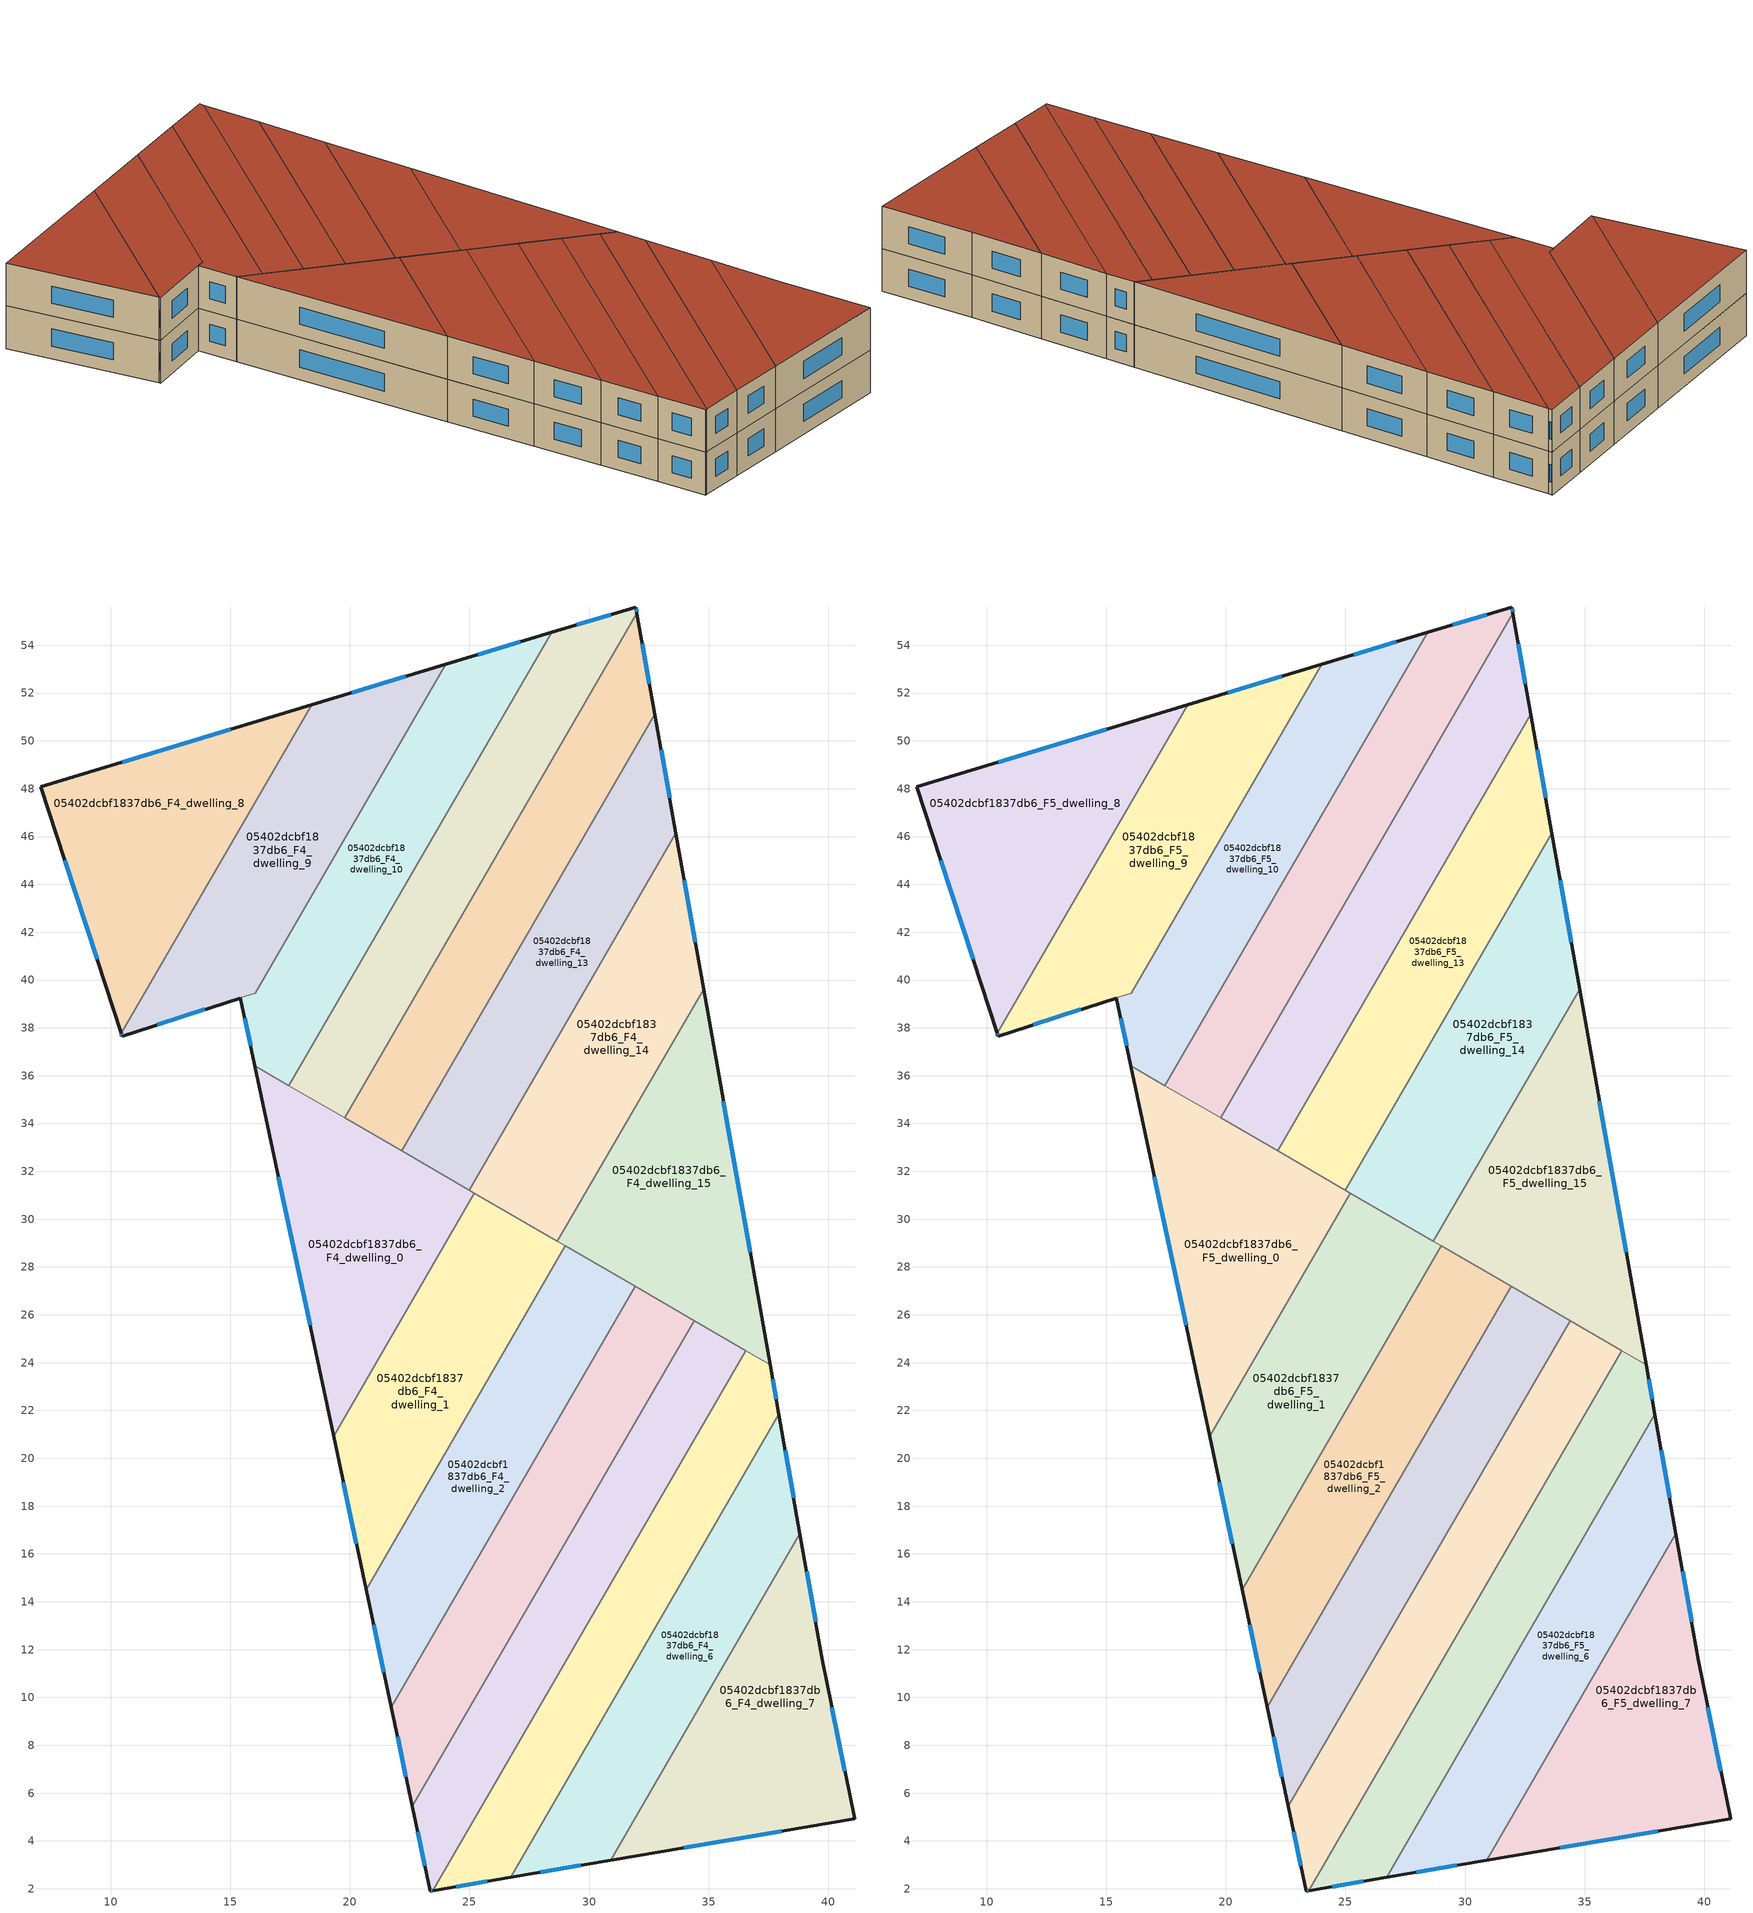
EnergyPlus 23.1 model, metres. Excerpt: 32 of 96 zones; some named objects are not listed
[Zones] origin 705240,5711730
05402dcbf1837db6_F4_dwelling_0
 floor to 05402dcbf1837db6_F3_dwelling_0 (EU_floor_Construction): 25.21,31.08 19.32,20.92 16.03,36.41 z12
 wall outside (EU_wall_Construction): 16.03,36.41 19.32,20.92 z12:15
 wall to 05402dcbf1837db6_F4_dwelling_1 (EU_wall_Construction): 19.32,20.92 25.21,31.08 z12:15
 wall to 05402dcbf1837db6_F4_dwelling_13 (EU_wall_Construction): 24.99,31.21 22.16,32.85 z12:15
 wall to 05402dcbf1837db6_F4_dwelling_10 (EU_wall_Construction): 17.45,35.58 16.03,36.41 z12:15
 wall to 05402dcbf1837db6_F4_dwelling_14 (EU_wall_Construction): 25.21,31.08 24.99,31.21 z12:15
 wall to 05402dcbf1837db6_F4_dwelling_11 (EU_wall_Construction): 19.78,34.23 17.45,35.58 z12:15
 wall to 05402dcbf1837db6_F4_dwelling_12 (EU_wall_Construction): 22.16,32.85 19.78,34.23 z12:15
 window (EU_Window_Construction): 17.01,31.77 18.33,25.56 z12.9:14.1
05402dcbf1837db6_F4_dwelling_1
 floor to 05402dcbf1837db6_F3_dwelling_1 (EU_floor_Construction): 29.01,28.88 20.68,14.51 19.32,20.92 25.21,31.08 z12
 wall outside (EU_wall_Construction): 19.32,20.92 20.68,14.51 z12:15
 wall to 05402dcbf1837db6_F4_dwelling_2 (EU_wall_Construction): 20.68,14.51 29.01,28.88 z12:15
 wall to 05402dcbf1837db6_F4_dwelling_14 (EU_wall_Construction): 28.67,29.07 25.21,31.08 z12:15
 wall to 05402dcbf1837db6_F4_dwelling_15 (EU_wall_Construction): 29.01,28.88 28.67,29.07 z12:15
 window (EU_Window_Construction): 19.73,19 20.27,16.43 z12.9:14.1
05402dcbf1837db6_F4_dwelling_10
 floor to 05402dcbf1837db6_F3_dwelling_10 (EU_floor_Construction): 28.44,54.54 17.45,35.58 16.03,36.41 15.42,39.25 16.04,39.45 24.01,53.2 z12
 wall outside (EU_wall_Construction): 28.44,54.54 24.01,53.2 / 15.42,39.25 16.03,36.41 z12:15
 wall to 05402dcbf1837db6_F4_dwelling_11 (EU_wall_Construction): 17.45,35.58 28.44,54.54 z12:15
 wall to 05402dcbf1837db6_F4_dwelling_9 (EU_wall_Construction): 24.01,53.2 16.04,39.45 15.42,39.25 z12:15
 window (EU_Window_Construction): 27.12,54.13 25.34,53.6 / 15.6,38.4 15.85,37.26 z12.9:14.1
05402dcbf1837db6_F4_dwelling_11
 floor to 05402dcbf1837db6_F3_dwelling_11 (EU_floor_Construction): 31.96,55.6 32.01,55.33 19.78,34.23 17.45,35.58 28.44,54.54 z12
 wall outside (EU_wall_Construction): 32.01,55.33 31.96,55.6 28.44,54.54 z12:15
 wall to 05402dcbf1837db6_F4_dwelling_12 (EU_wall_Construction): 19.78,34.23 32.01,55.33 z12:15
 window (EU_Window_Construction): 31.99,55.41 31.97,55.52 / 30.91,55.28 29.49,54.85 z12.9:14.1
05402dcbf1837db6_F4_dwelling_12
 floor to 05402dcbf1837db6_F3_dwelling_12 (EU_floor_Construction): 32.01,55.33 32.75,51.12 22.16,32.85 19.78,34.23 z12
 wall outside (EU_wall_Construction): 32.75,51.12 32.01,55.33 z12:15
 wall to 05402dcbf1837db6_F4_dwelling_13 (EU_wall_Construction): 22.16,32.85 32.75,51.12 z12:15
 window (EU_Window_Construction): 32.53,52.38 32.23,54.07 z12.9:14.1
05402dcbf1837db6_F4_dwelling_13
 floor to 05402dcbf1837db6_F3_dwelling_13 (EU_floor_Construction): 32.75,51.12 33.64,46.13 24.99,31.21 22.16,32.85 z12
 wall outside (EU_wall_Construction): 33.64,46.13 32.75,51.12 z12:15
 wall to 05402dcbf1837db6_F4_dwelling_14 (EU_wall_Construction): 24.99,31.21 33.64,46.13 z12:15
 window (EU_Window_Construction): 33.37,47.62 33.02,49.62 z12.9:14.1
05402dcbf1837db6_F4_dwelling_14
 floor to 05402dcbf1837db6_F3_dwelling_14 (EU_floor_Construction): 33.64,46.13 34.79,39.62 28.67,29.08 24.99,31.21 z12
 wall outside (EU_wall_Construction): 34.79,39.62 33.64,46.13 z12:15
 wall to 05402dcbf1837db6_F4_dwelling_15 (EU_wall_Construction): 28.67,29.08 34.79,39.62 z12:15
 window (EU_Window_Construction): 34.44,41.57 33.98,44.18 z12.9:14.1
05402dcbf1837db6_F4_dwelling_15
 floor to 05402dcbf1837db6_F3_dwelling_15 (EU_floor_Construction): 34.79,39.62 37.57,23.92 28.67,29.08 z12
 wall outside (EU_wall_Construction): 37.57,23.92 34.79,39.62 z12:15
 wall to 05402dcbf1837db6_F4_dwelling_2 (EU_wall_Construction): 29.01,28.88 31.93,27.19 z12:15
 wall to 05402dcbf1837db6_F4_dwelling_3 (EU_wall_Construction): 31.93,27.19 34.39,25.76 z12:15
 wall to 05402dcbf1837db6_F4_dwelling_4 (EU_wall_Construction): 34.39,25.76 36.56,24.5 z12:15
 wall to 05402dcbf1837db6_F4_dwelling_5 (EU_wall_Construction): 36.56,24.5 37.57,23.92 z12:15
 window (EU_Window_Construction): 36.74,28.62 35.62,34.92 z12.9:14.1
05402dcbf1837db6_F4_dwelling_2
 floor to 05402dcbf1837db6_F3_dwelling_2 (EU_floor_Construction): 31.93,27.19 21.73,9.59 20.68,14.51 29.01,28.88 z12
 wall outside (EU_wall_Construction): 20.68,14.51 21.73,9.59 z12:15
 wall to 05402dcbf1837db6_F4_dwelling_3 (EU_wall_Construction): 21.73,9.59 31.93,27.19 z12:15
 window (EU_Window_Construction): 21,13.04 21.42,11.06 z12.9:14.1
05402dcbf1837db6_F4_dwelling_3
 floor to 05402dcbf1837db6_F3_dwelling_3 (EU_floor_Construction): 34.39,25.76 22.61,5.44 21.73,9.59 31.93,27.19 z12
 wall outside (EU_wall_Construction): 21.73,9.59 22.61,5.44 z12:15
 wall to 05402dcbf1837db6_F4_dwelling_4 (EU_wall_Construction): 22.61,5.44 34.39,25.76 z12:15
 window (EU_Window_Construction): 21.99,8.35 22.35,6.68 z12.9:14.1
05402dcbf1837db6_F4_dwelling_4
 floor to 05402dcbf1837db6_F3_dwelling_4 (EU_floor_Construction): 36.56,24.5 23.47,1.92 23.36,1.91 22.61,5.44 34.39,25.76 z12
 wall outside (EU_wall_Construction): 22.61,5.44 23.36,1.91 23.47,1.92 z12:15
 wall to 05402dcbf1837db6_F4_dwelling_5 (EU_wall_Construction): 23.47,1.92 36.56,24.5 z12:15
 window (EU_Window_Construction): 23.39,1.91 23.44,1.92 / 22.84,4.38 23.14,2.96 z12.9:14.1
05402dcbf1837db6_F4_dwelling_5
 floor to 05402dcbf1837db6_F3_dwelling_5 (EU_floor_Construction): 37.57,23.92 37.94,21.84 26.72,2.48 23.47,1.92 36.56,24.5 z12
 wall outside (EU_wall_Construction): 37.94,21.84 37.57,23.92 / 23.47,1.92 26.72,2.48 z12:15
 wall to 05402dcbf1837db6_F4_dwelling_6 (EU_wall_Construction): 26.72,2.48 37.94,21.84 z12:15
 window (EU_Window_Construction): 37.83,22.46 37.68,23.3 / 24.44,2.09 25.74,2.31 z12.9:14.1
05402dcbf1837db6_F4_dwelling_6
 floor to 05402dcbf1837db6_F3_dwelling_6 (EU_floor_Construction): 37.94,21.84 38.82,16.85 30.91,3.19 26.72,2.48 z12
 wall outside (EU_wall_Construction): 26.72,2.48 30.91,3.19 / 38.82,16.85 37.94,21.84 z12:15
 wall to 05402dcbf1837db6_F4_dwelling_7 (EU_wall_Construction): 30.91,3.19 38.82,16.85 z12:15
 window (EU_Window_Construction): 27.97,2.69 29.65,2.98 / 38.56,18.34 38.2,20.34 z12.9:14.1
05402dcbf1837db6_F4_dwelling_7
 floor to 05402dcbf1837db6_F3_dwelling_7 (EU_floor_Construction): 38.82,16.85 39.76,11.58 41.1,4.93 30.91,3.19 z12
 wall outside (EU_wall_Construction): 30.91,3.19 41.1,4.93 39.76,11.58 38.82,16.85 z12:15
 window (EU_Window_Construction): 39.48,13.16 39.1,15.27 / 40.7,6.92 40.16,9.59 / 33.96,3.71 38.05,4.41 z12.9:14.1
05402dcbf1837db6_F4_dwelling_8
 floor to 05402dcbf1837db6_F3_dwelling_8 (EU_floor_Construction): 18.4,51.5 10.44,37.77 7.08,48.09 z12
 wall outside (EU_wall_Construction): 18.4,51.5 7.08,48.09 10.44,37.77 z12:15
 wall to 05402dcbf1837db6_F4_dwelling_9 (EU_wall_Construction): 10.44,37.77 18.4,51.5 z12:15
 window (EU_Window_Construction): 15.01,50.48 10.47,49.11 / 8.09,45 9.43,40.86 z12.9:14.1
05402dcbf1837db6_F4_dwelling_9
 floor to 05402dcbf1837db6_F3_dwelling_9 (EU_floor_Construction): 24.01,53.2 16.04,39.45 10.47,37.66 10.44,37.76 18.4,51.5 z12
 wall outside (EU_wall_Construction): 10.44,37.76 10.47,37.66 15.42,39.25 / 24.01,53.2 18.4,51.5 z12:15
 window (EU_Window_Construction): 11.95,38.13 13.94,38.77 / 10.45,37.73 10.46,37.69 / 22.33,52.69 20.08,52.01 z12.9:14.1
05402dcbf1837db6_F5_dwelling_0
 floor to 05402dcbf1837db6_F4_dwelling_0 (EU_floor_Construction): 25.21,31.08 19.32,20.92 16.03,36.41 z15
 wall outside (EU_wall_Construction): 16.03,36.41 19.32,20.92 z15:18
 wall to 05402dcbf1837db6_F5_dwelling_1 (EU_wall_Construction): 19.32,20.92 25.21,31.08 z15:18
 wall to 05402dcbf1837db6_F5_dwelling_13 (EU_wall_Construction): 24.99,31.21 22.16,32.85 z15:18
 wall to 05402dcbf1837db6_F5_dwelling_10 (EU_wall_Construction): 17.45,35.58 16.03,36.41 z15:18
 wall to 05402dcbf1837db6_F5_dwelling_14 (EU_wall_Construction): 25.21,31.08 24.99,31.21 z15:18
 wall to 05402dcbf1837db6_F5_dwelling_11 (EU_wall_Construction): 19.78,34.23 17.45,35.58 z15:18
 wall to 05402dcbf1837db6_F5_dwelling_12 (EU_wall_Construction): 22.16,32.85 19.78,34.23 z15:18
 window (EU_Window_Construction): 17.01,31.77 18.33,25.56 z15.9:17.1
 roof outside (EU_roof_Construction): 19.32,20.92 25.21,31.08 16.03,36.41 z18
05402dcbf1837db6_F5_dwelling_1
 floor to 05402dcbf1837db6_F4_dwelling_1 (EU_floor_Construction): 29.01,28.88 20.68,14.51 19.32,20.92 25.21,31.08 z15
 wall outside (EU_wall_Construction): 19.32,20.92 20.68,14.51 z15:18
 wall to 05402dcbf1837db6_F5_dwelling_2 (EU_wall_Construction): 20.68,14.51 29.01,28.88 z15:18
 wall to 05402dcbf1837db6_F5_dwelling_14 (EU_wall_Construction): 28.67,29.07 25.21,31.08 z15:18
 wall to 05402dcbf1837db6_F5_dwelling_15 (EU_wall_Construction): 29.01,28.88 28.67,29.07 z15:18
 window (EU_Window_Construction): 19.73,19 20.27,16.43 z15.9:17.1
 roof outside (EU_roof_Construction): 20.68,14.51 29.01,28.88 25.21,31.08 19.32,20.92 z18
05402dcbf1837db6_F5_dwelling_10
 floor to 05402dcbf1837db6_F4_dwelling_10 (EU_floor_Construction): 28.44,54.54 17.45,35.58 16.03,36.41 15.42,39.25 16.04,39.45 24.01,53.2 z15
 wall outside (EU_wall_Construction): 28.44,54.54 24.01,53.2 / 15.42,39.25 16.03,36.41 z15:18
 wall to 05402dcbf1837db6_F5_dwelling_11 (EU_wall_Construction): 17.45,35.58 28.44,54.54 z15:18
 wall to 05402dcbf1837db6_F5_dwelling_9 (EU_wall_Construction): 24.01,53.2 16.04,39.45 15.42,39.25 z15:18
 window (EU_Window_Construction): 27.12,54.13 25.34,53.6 / 15.6,38.4 15.85,37.26 z15.9:17.1
 roof outside (EU_roof_Construction): 17.45,35.58 28.44,54.54 24.01,53.2 16.04,39.45 15.42,39.25 16.03,36.41 z18
05402dcbf1837db6_F5_dwelling_11
 floor to 05402dcbf1837db6_F4_dwelling_11 (EU_floor_Construction): 31.96,55.6 32.01,55.33 19.78,34.23 17.45,35.58 28.44,54.54 z15
 wall outside (EU_wall_Construction): 32.01,55.33 31.96,55.6 28.44,54.54 z15:18
 wall to 05402dcbf1837db6_F5_dwelling_12 (EU_wall_Construction): 19.78,34.23 32.01,55.33 z15:18
 window (EU_Window_Construction): 31.99,55.41 31.97,55.52 / 30.91,55.28 29.49,54.85 z15.9:17.1
 roof outside (EU_roof_Construction): 19.78,34.23 32.01,55.33 31.96,55.6 28.44,54.54 17.45,35.58 z18
05402dcbf1837db6_F5_dwelling_12
 floor to 05402dcbf1837db6_F4_dwelling_12 (EU_floor_Construction): 32.01,55.33 32.75,51.12 22.16,32.85 19.78,34.23 z15
 wall outside (EU_wall_Construction): 32.75,51.12 32.01,55.33 z15:18
 wall to 05402dcbf1837db6_F5_dwelling_13 (EU_wall_Construction): 22.16,32.85 32.75,51.12 z15:18
 window (EU_Window_Construction): 32.53,52.38 32.23,54.07 z15.9:17.1
 roof outside (EU_roof_Construction): 22.16,32.85 32.75,51.12 32.01,55.33 19.78,34.23 z18
05402dcbf1837db6_F5_dwelling_13
 floor to 05402dcbf1837db6_F4_dwelling_13 (EU_floor_Construction): 32.75,51.12 33.64,46.13 24.99,31.21 22.16,32.85 z15
 wall outside (EU_wall_Construction): 33.64,46.13 32.75,51.12 z15:18
 wall to 05402dcbf1837db6_F5_dwelling_14 (EU_wall_Construction): 24.99,31.21 33.64,46.13 z15:18
 window (EU_Window_Construction): 33.37,47.62 33.02,49.62 z15.9:17.1
 roof outside (EU_roof_Construction): 24.99,31.21 33.64,46.13 32.75,51.12 22.16,32.85 z18
05402dcbf1837db6_F5_dwelling_14
 floor to 05402dcbf1837db6_F4_dwelling_14 (EU_floor_Construction): 33.64,46.13 34.79,39.62 28.67,29.08 24.99,31.21 z15
 wall outside (EU_wall_Construction): 34.79,39.62 33.64,46.13 z15:18
 wall to 05402dcbf1837db6_F5_dwelling_15 (EU_wall_Construction): 28.67,29.08 34.79,39.62 z15:18
 window (EU_Window_Construction): 34.44,41.57 33.98,44.18 z15.9:17.1
 roof outside (EU_roof_Construction): 28.67,29.08 34.79,39.62 33.64,46.13 24.99,31.21 z18
05402dcbf1837db6_F5_dwelling_15
 floor to 05402dcbf1837db6_F4_dwelling_15 (EU_floor_Construction): 34.79,39.62 37.57,23.92 28.67,29.08 z15
 wall outside (EU_wall_Construction): 37.57,23.92 34.79,39.62 z15:18
 wall to 05402dcbf1837db6_F5_dwelling_2 (EU_wall_Construction): 29.01,28.88 31.93,27.19 z15:18
 wall to 05402dcbf1837db6_F5_dwelling_3 (EU_wall_Construction): 31.93,27.19 34.39,25.76 z15:18
 wall to 05402dcbf1837db6_F5_dwelling_4 (EU_wall_Construction): 34.39,25.76 36.56,24.5 z15:18
 wall to 05402dcbf1837db6_F5_dwelling_5 (EU_wall_Construction): 36.56,24.5 37.57,23.92 z15:18
 window (EU_Window_Construction): 36.74,28.62 35.62,34.92 z15.9:17.1
 roof outside (EU_roof_Construction): 37.57,23.92 34.79,39.62 28.67,29.08 z18
05402dcbf1837db6_F5_dwelling_2
 floor to 05402dcbf1837db6_F4_dwelling_2 (EU_floor_Construction): 31.93,27.19 21.73,9.59 20.68,14.51 29.01,28.88 z15
 wall outside (EU_wall_Construction): 20.68,14.51 21.73,9.59 z15:18
 wall to 05402dcbf1837db6_F5_dwelling_3 (EU_wall_Construction): 21.73,9.59 31.93,27.19 z15:18
 window (EU_Window_Construction): 21,13.04 21.42,11.06 z15.9:17.1
 roof outside (EU_roof_Construction): 21.73,9.59 31.93,27.19 29.01,28.88 20.68,14.51 z18
05402dcbf1837db6_F5_dwelling_3
 floor to 05402dcbf1837db6_F4_dwelling_3 (EU_floor_Construction): 34.39,25.76 22.61,5.44 21.73,9.59 31.93,27.19 z15
 wall outside (EU_wall_Construction): 21.73,9.59 22.61,5.44 z15:18
 wall to 05402dcbf1837db6_F5_dwelling_4 (EU_wall_Construction): 22.61,5.44 34.39,25.76 z15:18
 window (EU_Window_Construction): 21.99,8.35 22.35,6.68 z15.9:17.1
 roof outside (EU_roof_Construction): 22.61,5.44 34.39,25.76 31.93,27.19 21.73,9.59 z18
05402dcbf1837db6_F5_dwelling_4
 floor to 05402dcbf1837db6_F4_dwelling_4 (EU_floor_Construction): 36.56,24.5 23.47,1.92 23.36,1.91 22.61,5.44 34.39,25.76 z15
 wall outside (EU_wall_Construction): 22.61,5.44 23.36,1.91 23.47,1.92 z15:18
 wall to 05402dcbf1837db6_F5_dwelling_5 (EU_wall_Construction): 23.47,1.92 36.56,24.5 z15:18
 window (EU_Window_Construction): 23.39,1.91 23.44,1.92 / 22.84,4.38 23.14,2.96 z15.9:17.1
 roof outside (EU_roof_Construction): 23.47,1.92 36.56,24.5 34.39,25.76 22.61,5.44 23.36,1.91 z18
05402dcbf1837db6_F5_dwelling_5
 floor to 05402dcbf1837db6_F4_dwelling_5 (EU_floor_Construction): 37.57,23.92 37.94,21.84 26.72,2.48 23.47,1.92 36.56,24.5 z15
 wall outside (EU_wall_Construction): 37.94,21.84 37.57,23.92 / 23.47,1.92 26.72,2.48 z15:18
 wall to 05402dcbf1837db6_F5_dwelling_6 (EU_wall_Construction): 26.72,2.48 37.94,21.84 z15:18
 window (EU_Window_Construction): 37.83,22.46 37.68,23.3 / 24.44,2.09 25.74,2.31 z15.9:17.1
 roof outside (EU_roof_Construction): 26.72,2.48 37.94,21.84 37.57,23.92 36.56,24.5 23.47,1.92 z18
05402dcbf1837db6_F5_dwelling_6
 floor to 05402dcbf1837db6_F4_dwelling_6 (EU_floor_Construction): 37.94,21.84 38.82,16.85 30.91,3.19 26.72,2.48 z15
 wall outside (EU_wall_Construction): 26.72,2.48 30.91,3.19 / 38.82,16.85 37.94,21.84 z15:18
 wall to 05402dcbf1837db6_F5_dwelling_7 (EU_wall_Construction): 30.91,3.19 38.82,16.85 z15:18
 window (EU_Window_Construction): 27.97,2.69 29.65,2.98 / 38.56,18.34 38.2,20.34 z15.9:17.1
 roof outside (EU_roof_Construction): 30.91,3.19 38.82,16.85 37.94,21.84 26.72,2.48 z18
05402dcbf1837db6_F5_dwelling_7
 floor to 05402dcbf1837db6_F4_dwelling_7 (EU_floor_Construction): 38.82,16.85 39.76,11.58 41.1,4.93 30.91,3.19 z15
 wall outside (EU_wall_Construction): 30.91,3.19 41.1,4.93 39.76,11.58 38.82,16.85 z15:18
 window (EU_Window_Construction): 39.48,13.16 39.1,15.27 / 40.7,6.92 40.16,9.59 / 33.96,3.71 38.05,4.41 z15.9:17.1
 roof outside (EU_roof_Construction): 41.1,4.93 39.76,11.58 38.82,16.85 30.91,3.19 z18
05402dcbf1837db6_F5_dwelling_8
 floor to 05402dcbf1837db6_F4_dwelling_8 (EU_floor_Construction): 18.4,51.5 10.44,37.77 7.08,48.09 z15
 wall outside (EU_wall_Construction): 18.4,51.5 7.08,48.09 10.44,37.77 z15:18
 wall to 05402dcbf1837db6_F5_dwelling_9 (EU_wall_Construction): 10.44,37.77 18.4,51.5 z15:18
 window (EU_Window_Construction): 15.01,50.48 10.47,49.11 / 8.09,45 9.43,40.86 z15.9:17.1
 roof outside (EU_roof_Construction): 10.44,37.77 18.4,51.5 7.08,48.09 z18
05402dcbf1837db6_F5_dwelling_9
 floor to 05402dcbf1837db6_F4_dwelling_9 (EU_floor_Construction): 24.01,53.2 16.04,39.45 10.47,37.66 10.44,37.76 18.4,51.5 z15
 wall outside (EU_wall_Construction): 10.44,37.76 10.47,37.66 15.42,39.25 / 24.01,53.2 18.4,51.5 z15:18
 window (EU_Window_Construction): 11.95,38.13 13.94,38.77 / 10.45,37.73 10.46,37.69 / 22.33,52.69 20.08,52.01 z15.9:17.1
 roof outside (EU_roof_Construction): 16.04,39.45 24.01,53.2 18.4,51.5 10.44,37.77 10.47,37.66 z18
[Building]
EU S2 Campaign: North Axis=0; Terrain=City; Solar Distribution=FullExterior
[Site:Location]
London: Latitude=51.5; Longitude=-0.5; Time Zone=0; Elevation=25
[SizingPeriod:WeatherFileDays]
AnnualSizingPeriod: Begin Month=1; Begin Day of Month=1; End Month=12; End Day of Month=31; Day of Week for Start Day=Monday; Use Weather File Daylight Saving Period=No; Use Weather File Rain and Snow Indicators=No
[MATERIAL]
EU_InternalMass_Material: Roughness=MediumRough; Thickness=0.1; Conductivity=1; Density=1800; Specific Heat=900; Thermal Absorptance=0.9; Solar Absorptance=0.7; Visible Absorptance=0.7
[MATERIAL:NOMASS] Roughness=MediumRough; Thermal Absorptance=0.9; Solar Absorptance=0.7; Visible Absorptance=0.7
Name | Thermal Resistance
EU_wall_NoMass | 1.04674
EU_roof_NoMass | 4.32442
EU_floor_NoMass | 2.04616
[WINDOWMATERIAL:SIMPLEGLAZINGSYSTEM]
EU_Window_SimpleGlazing: UFactor=4.25843; Solar Heat Gain Coefficient=0.85; Visible Transmittance=0.85
[CONSTRUCTION]
EU_wall_Construction: EU_wall_NoMass
EU_roof_Construction: EU_roof_NoMass
EU_floor_Construction: EU_floor_NoMass
EU_Window_Construction: EU_Window_SimpleGlazing
EU_InternalMass_Construction: EU_InternalMass_Material
[ZONE] Type=1; Multiplier=1; Ceiling Height=autocalculate; Floor Area=autocalculate; Part of Total Floor Area=Yes
Name | Volume
05402dcbf1837db6_F4_dwelling_0; 05402dcbf1837db6_F5_dwelling_0; 05402dcbf1837db6_F4_dwelling_6; 05402dcbf1837db6_F5_dwelling_6 | 186.935
05402dcbf1837db6_F4_dwelling_1; 05402dcbf1837db6_F5_dwelling_1 | 186.94
05402dcbf1837db6_F4_dwelling_10; 05402dcbf1837db6_F5_dwelling_10 | 188.69
05402dcbf1837db6_F4_dwelling_11; 05402dcbf1837db6_F5_dwelling_11 | 188.03
05402dcbf1837db6_F4_dwelling_12; 05402dcbf1837db6_F5_dwelling_12 | 188.012
05402dcbf1837db6_F4_dwelling_13; 05402dcbf1837db6_F5_dwelling_13 | 188.083
05402dcbf1837db6_F4_dwelling_14; 05402dcbf1837db6_F5_dwelling_14 | 188.027
05402dcbf1837db6_F4_dwelling_15; 05402dcbf1837db6_F5_dwelling_15 | 188.047
05402dcbf1837db6_F4_dwelling_2; 05402dcbf1837db6_F5_dwelling_2 | 186.942
05402dcbf1837db6_F4_dwelling_3; 05402dcbf1837db6_F5_dwelling_3 | 186.916
05402dcbf1837db6_F4_dwelling_4; 05402dcbf1837db6_F5_dwelling_4 | 186.972
05402dcbf1837db6_F4_dwelling_5; 05402dcbf1837db6_F5_dwelling_5 | 186.962
05402dcbf1837db6_F4_dwelling_7; 05402dcbf1837db6_F5_dwelling_7 | 186.943
05402dcbf1837db6_F4_dwelling_8; 05402dcbf1837db6_F5_dwelling_8 | 192.348
05402dcbf1837db6_F4_dwelling_9; 05402dcbf1837db6_F5_dwelling_9 | 191.756
[INTERNALMASS] Construction=EU_InternalMass_Construction
Name | Zone or ZoneList | Surface Area
05402dcbf1837db6_F4_dwelling_0_EU_InternalMass | 05402dcbf1837db6_F4_dwelling_0 | 62.3118
05402dcbf1837db6_F4_dwelling_1_EU_InternalMass | 05402dcbf1837db6_F4_dwelling_1 | 62.3132
05402dcbf1837db6_F4_dwelling_2_EU_InternalMass | 05402dcbf1837db6_F4_dwelling_2 | 62.314
05402dcbf1837db6_F4_dwelling_3_EU_InternalMass | 05402dcbf1837db6_F4_dwelling_3 | 62.305
05402dcbf1837db6_F4_dwelling_4_EU_InternalMass | 05402dcbf1837db6_F4_dwelling_4 | 62.3242
05402dcbf1837db6_F4_dwelling_5_EU_InternalMass | 05402dcbf1837db6_F4_dwelling_5 | 62.3204
05402dcbf1837db6_F4_dwelling_6_EU_InternalMass | 05402dcbf1837db6_F4_dwelling_6 | 62.3121
05402dcbf1837db6_F4_dwelling_7_EU_InternalMass | 05402dcbf1837db6_F4_dwelling_7 | 62.3143
05402dcbf1837db6_F4_dwelling_8_EU_InternalMass | 05402dcbf1837db6_F4_dwelling_8 | 64.1134
05402dcbf1837db6_F4_dwelling_9_EU_InternalMass | 05402dcbf1837db6_F4_dwelling_9 | 63.9667
05402dcbf1837db6_F4_dwelling_10_EU_InternalMass | 05402dcbf1837db6_F4_dwelling_10 | 62.8956
05402dcbf1837db6_F4_dwelling_11_EU_InternalMass | 05402dcbf1837db6_F4_dwelling_11 | 62.6764
05402dcbf1837db6_F4_dwelling_12_EU_InternalMass | 05402dcbf1837db6_F4_dwelling_12 | 62.6708
05402dcbf1837db6_F4_dwelling_13_EU_InternalMass | 05402dcbf1837db6_F4_dwelling_13 | 62.6941
05402dcbf1837db6_F4_dwelling_14_EU_InternalMass | 05402dcbf1837db6_F4_dwelling_14 | 62.6761
05402dcbf1837db6_F4_dwelling_15_EU_InternalMass | 05402dcbf1837db6_F4_dwelling_15 | 62.6825
05402dcbf1837db6_F5_dwelling_0_EU_InternalMass | 05402dcbf1837db6_F5_dwelling_0 | 62.3118
05402dcbf1837db6_F5_dwelling_1_EU_InternalMass | 05402dcbf1837db6_F5_dwelling_1 | 62.3132
05402dcbf1837db6_F5_dwelling_2_EU_InternalMass | 05402dcbf1837db6_F5_dwelling_2 | 62.314
05402dcbf1837db6_F5_dwelling_3_EU_InternalMass | 05402dcbf1837db6_F5_dwelling_3 | 62.305
05402dcbf1837db6_F5_dwelling_4_EU_InternalMass | 05402dcbf1837db6_F5_dwelling_4 | 62.3242
05402dcbf1837db6_F5_dwelling_5_EU_InternalMass | 05402dcbf1837db6_F5_dwelling_5 | 62.3204
05402dcbf1837db6_F5_dwelling_6_EU_InternalMass | 05402dcbf1837db6_F5_dwelling_6 | 62.3121
05402dcbf1837db6_F5_dwelling_7_EU_InternalMass | 05402dcbf1837db6_F5_dwelling_7 | 62.3143
05402dcbf1837db6_F5_dwelling_8_EU_InternalMass | 05402dcbf1837db6_F5_dwelling_8 | 64.1134
05402dcbf1837db6_F5_dwelling_9_EU_InternalMass | 05402dcbf1837db6_F5_dwelling_9 | 63.9667
05402dcbf1837db6_F5_dwelling_10_EU_InternalMass | 05402dcbf1837db6_F5_dwelling_10 | 62.8956
05402dcbf1837db6_F5_dwelling_11_EU_InternalMass | 05402dcbf1837db6_F5_dwelling_11 | 62.6764
05402dcbf1837db6_F5_dwelling_12_EU_InternalMass | 05402dcbf1837db6_F5_dwelling_12 | 62.6708
05402dcbf1837db6_F5_dwelling_13_EU_InternalMass | 05402dcbf1837db6_F5_dwelling_13 | 62.6941
05402dcbf1837db6_F5_dwelling_14_EU_InternalMass | 05402dcbf1837db6_F5_dwelling_14 | 62.6761
05402dcbf1837db6_F5_dwelling_15_EU_InternalMass | 05402dcbf1837db6_F5_dwelling_15 | 62.6825
[OTHEREQUIPMENT] Fuel Type=Electricity; Design Level Calculation Method=Watts/Area; Power per Zone Floor Area=1; Fraction Latent=0; Fraction Radiant=0; Fraction Lost=0; Carbon Dioxide Generation Rate=0; EndUse Subcategory=EU_Step8_InternalGains
Name | Zone or ZoneList or Space or SpaceList | Schedule
EU_Step8_InternalGain_05402dcbf1837db6_F4_dwelling_0_f000 | 05402dcbf1837db6_F4_dwelling_0 | EU_Step8_GainSchedule_05402dcbf1837db6_F4_dwelling_0_f000
EU_Step8_InternalGain_05402dcbf1837db6_F4_dwelling_1_f000 | 05402dcbf1837db6_F4_dwelling_1 | EU_Step8_GainSchedule_05402dcbf1837db6_F4_dwelling_1_f000
EU_Step8_InternalGain_05402dcbf1837db6_F4_dwelling_2_f000 | 05402dcbf1837db6_F4_dwelling_2 | EU_Step8_GainSchedule_05402dcbf1837db6_F4_dwelling_2_f000
EU_Step8_InternalGain_05402dcbf1837db6_F4_dwelling_3_f000 | 05402dcbf1837db6_F4_dwelling_3 | EU_Step8_GainSchedule_05402dcbf1837db6_F4_dwelling_3_f000
EU_Step8_InternalGain_05402dcbf1837db6_F4_dwelling_4_f000 | 05402dcbf1837db6_F4_dwelling_4 | EU_Step8_GainSchedule_05402dcbf1837db6_F4_dwelling_4_f000
EU_Step8_InternalGain_05402dcbf1837db6_F4_dwelling_5_f000 | 05402dcbf1837db6_F4_dwelling_5 | EU_Step8_GainSchedule_05402dcbf1837db6_F4_dwelling_5_f000
EU_Step8_InternalGain_05402dcbf1837db6_F4_dwelling_6_f000 | 05402dcbf1837db6_F4_dwelling_6 | EU_Step8_GainSchedule_05402dcbf1837db6_F4_dwelling_6_f000
EU_Step8_InternalGain_05402dcbf1837db6_F4_dwelling_7_f000 | 05402dcbf1837db6_F4_dwelling_7 | EU_Step8_GainSchedule_05402dcbf1837db6_F4_dwelling_7_f000
EU_Step8_InternalGain_05402dcbf1837db6_F4_dwelling_8_f000 | 05402dcbf1837db6_F4_dwelling_8 | EU_Step8_GainSchedule_05402dcbf1837db6_F4_dwelling_8_f000
EU_Step8_InternalGain_05402dcbf1837db6_F4_dwelling_9_f000 | 05402dcbf1837db6_F4_dwelling_9 | EU_Step8_GainSchedule_05402dcbf1837db6_F4_dwelling_9_f000
EU_Step8_InternalGain_05402dcbf1837db6_F4_dwelling_10_f000 | 05402dcbf1837db6_F4_dwelling_10 | EU_Step8_GainSchedule_05402dcbf1837db6_F4_dwelling_10_f000
EU_Step8_InternalGain_05402dcbf1837db6_F4_dwelling_11_f000 | 05402dcbf1837db6_F4_dwelling_11 | EU_Step8_GainSchedule_05402dcbf1837db6_F4_dwelling_11_f000
EU_Step8_InternalGain_05402dcbf1837db6_F4_dwelling_12_f000 | 05402dcbf1837db6_F4_dwelling_12 | EU_Step8_GainSchedule_05402dcbf1837db6_F4_dwelling_12_f000
EU_Step8_InternalGain_05402dcbf1837db6_F4_dwelling_13_f000 | 05402dcbf1837db6_F4_dwelling_13 | EU_Step8_GainSchedule_05402dcbf1837db6_F4_dwelling_13_f000
EU_Step8_InternalGain_05402dcbf1837db6_F4_dwelling_14_f000 | 05402dcbf1837db6_F4_dwelling_14 | EU_Step8_GainSchedule_05402dcbf1837db6_F4_dwelling_14_f000
EU_Step8_InternalGain_05402dcbf1837db6_F4_dwelling_15_f000 | 05402dcbf1837db6_F4_dwelling_15 | EU_Step8_GainSchedule_05402dcbf1837db6_F4_dwelling_15_f000
EU_Step8_InternalGain_05402dcbf1837db6_F5_dwelling_0_f000 | 05402dcbf1837db6_F5_dwelling_0 | EU_Step8_GainSchedule_05402dcbf1837db6_F5_dwelling_0_f000
EU_Step8_InternalGain_05402dcbf1837db6_F5_dwelling_1_f000 | 05402dcbf1837db6_F5_dwelling_1 | EU_Step8_GainSchedule_05402dcbf1837db6_F5_dwelling_1_f000
EU_Step8_InternalGain_05402dcbf1837db6_F5_dwelling_2_f000 | 05402dcbf1837db6_F5_dwelling_2 | EU_Step8_GainSchedule_05402dcbf1837db6_F5_dwelling_2_f000
EU_Step8_InternalGain_05402dcbf1837db6_F5_dwelling_3_f000 | 05402dcbf1837db6_F5_dwelling_3 | EU_Step8_GainSchedule_05402dcbf1837db6_F5_dwelling_3_f000
EU_Step8_InternalGain_05402dcbf1837db6_F5_dwelling_4_f000 | 05402dcbf1837db6_F5_dwelling_4 | EU_Step8_GainSchedule_05402dcbf1837db6_F5_dwelling_4_f000
EU_Step8_InternalGain_05402dcbf1837db6_F5_dwelling_5_f000 | 05402dcbf1837db6_F5_dwelling_5 | EU_Step8_GainSchedule_05402dcbf1837db6_F5_dwelling_5_f000
EU_Step8_InternalGain_05402dcbf1837db6_F5_dwelling_6_f000 | 05402dcbf1837db6_F5_dwelling_6 | EU_Step8_GainSchedule_05402dcbf1837db6_F5_dwelling_6_f000
EU_Step8_InternalGain_05402dcbf1837db6_F5_dwelling_7_f000 | 05402dcbf1837db6_F5_dwelling_7 | EU_Step8_GainSchedule_05402dcbf1837db6_F5_dwelling_7_f000
EU_Step8_InternalGain_05402dcbf1837db6_F5_dwelling_8_f000 | 05402dcbf1837db6_F5_dwelling_8 | EU_Step8_GainSchedule_05402dcbf1837db6_F5_dwelling_8_f000
EU_Step8_InternalGain_05402dcbf1837db6_F5_dwelling_9_f000 | 05402dcbf1837db6_F5_dwelling_9 | EU_Step8_GainSchedule_05402dcbf1837db6_F5_dwelling_9_f000
EU_Step8_InternalGain_05402dcbf1837db6_F5_dwelling_10_f000 | 05402dcbf1837db6_F5_dwelling_10 | EU_Step8_GainSchedule_05402dcbf1837db6_F5_dwelling_10_f000
EU_Step8_InternalGain_05402dcbf1837db6_F5_dwelling_11_f000 | 05402dcbf1837db6_F5_dwelling_11 | EU_Step8_GainSchedule_05402dcbf1837db6_F5_dwelling_11_f000
EU_Step8_InternalGain_05402dcbf1837db6_F5_dwelling_12_f000 | 05402dcbf1837db6_F5_dwelling_12 | EU_Step8_GainSchedule_05402dcbf1837db6_F5_dwelling_12_f000
EU_Step8_InternalGain_05402dcbf1837db6_F5_dwelling_13_f000 | 05402dcbf1837db6_F5_dwelling_13 | EU_Step8_GainSchedule_05402dcbf1837db6_F5_dwelling_13_f000
EU_Step8_InternalGain_05402dcbf1837db6_F5_dwelling_14_f000 | 05402dcbf1837db6_F5_dwelling_14 | EU_Step8_GainSchedule_05402dcbf1837db6_F5_dwelling_14_f000
EU_Step8_InternalGain_05402dcbf1837db6_F5_dwelling_15_f000 | 05402dcbf1837db6_F5_dwelling_15 | EU_Step8_GainSchedule_05402dcbf1837db6_F5_dwelling_15_f000
[ZONEVENTILATION:DESIGNFLOWRATE] Schedule=EU_AlwaysOn; Design Flow Rate Calculation Method=AirChanges/Hour; Air Changes per Hour=0.488719; Ventilation Type=Natural; Fan Pressure Rise=0; Fan Total Efficiency=1; Constant Term Coefficient=1; Temperature Term Coefficient=0; Velocity Term Coefficient=0; Velocity Squared Term Coefficient=0; Minimum Indoor Temperature=-100; Maximum Indoor Temperature=100; Delta Temperature=-100; Minimum Outdoor Temperature=-100; Maximum Outdoor Temperature=100; Maximum Wind Speed=40
Name | Zone or ZoneList or Space or SpaceList
EU_ConstantAir_05402dcbf1837db6_F4_dwelling_0 | 05402dcbf1837db6_F4_dwelling_0
EU_ConstantAir_05402dcbf1837db6_F4_dwelling_1 | 05402dcbf1837db6_F4_dwelling_1
EU_ConstantAir_05402dcbf1837db6_F4_dwelling_2 | 05402dcbf1837db6_F4_dwelling_2
EU_ConstantAir_05402dcbf1837db6_F4_dwelling_3 | 05402dcbf1837db6_F4_dwelling_3
EU_ConstantAir_05402dcbf1837db6_F4_dwelling_4 | 05402dcbf1837db6_F4_dwelling_4
EU_ConstantAir_05402dcbf1837db6_F4_dwelling_5 | 05402dcbf1837db6_F4_dwelling_5
EU_ConstantAir_05402dcbf1837db6_F4_dwelling_6 | 05402dcbf1837db6_F4_dwelling_6
EU_ConstantAir_05402dcbf1837db6_F4_dwelling_7 | 05402dcbf1837db6_F4_dwelling_7
EU_ConstantAir_05402dcbf1837db6_F4_dwelling_8 | 05402dcbf1837db6_F4_dwelling_8
EU_ConstantAir_05402dcbf1837db6_F4_dwelling_9 | 05402dcbf1837db6_F4_dwelling_9
EU_ConstantAir_05402dcbf1837db6_F4_dwelling_10 | 05402dcbf1837db6_F4_dwelling_10
EU_ConstantAir_05402dcbf1837db6_F4_dwelling_11 | 05402dcbf1837db6_F4_dwelling_11
EU_ConstantAir_05402dcbf1837db6_F4_dwelling_12 | 05402dcbf1837db6_F4_dwelling_12
EU_ConstantAir_05402dcbf1837db6_F4_dwelling_13 | 05402dcbf1837db6_F4_dwelling_13
EU_ConstantAir_05402dcbf1837db6_F4_dwelling_14 | 05402dcbf1837db6_F4_dwelling_14
EU_ConstantAir_05402dcbf1837db6_F4_dwelling_15 | 05402dcbf1837db6_F4_dwelling_15
EU_ConstantAir_05402dcbf1837db6_F5_dwelling_0 | 05402dcbf1837db6_F5_dwelling_0
EU_ConstantAir_05402dcbf1837db6_F5_dwelling_1 | 05402dcbf1837db6_F5_dwelling_1
EU_ConstantAir_05402dcbf1837db6_F5_dwelling_2 | 05402dcbf1837db6_F5_dwelling_2
EU_ConstantAir_05402dcbf1837db6_F5_dwelling_3 | 05402dcbf1837db6_F5_dwelling_3
EU_ConstantAir_05402dcbf1837db6_F5_dwelling_4 | 05402dcbf1837db6_F5_dwelling_4
EU_ConstantAir_05402dcbf1837db6_F5_dwelling_5 | 05402dcbf1837db6_F5_dwelling_5
EU_ConstantAir_05402dcbf1837db6_F5_dwelling_6 | 05402dcbf1837db6_F5_dwelling_6
EU_ConstantAir_05402dcbf1837db6_F5_dwelling_7 | 05402dcbf1837db6_F5_dwelling_7
EU_ConstantAir_05402dcbf1837db6_F5_dwelling_8 | 05402dcbf1837db6_F5_dwelling_8
EU_ConstantAir_05402dcbf1837db6_F5_dwelling_9 | 05402dcbf1837db6_F5_dwelling_9
EU_ConstantAir_05402dcbf1837db6_F5_dwelling_10 | 05402dcbf1837db6_F5_dwelling_10
EU_ConstantAir_05402dcbf1837db6_F5_dwelling_11 | 05402dcbf1837db6_F5_dwelling_11
EU_ConstantAir_05402dcbf1837db6_F5_dwelling_12 | 05402dcbf1837db6_F5_dwelling_12
EU_ConstantAir_05402dcbf1837db6_F5_dwelling_13 | 05402dcbf1837db6_F5_dwelling_13
EU_ConstantAir_05402dcbf1837db6_F5_dwelling_14 | 05402dcbf1837db6_F5_dwelling_14
EU_ConstantAir_05402dcbf1837db6_F5_dwelling_15 | 05402dcbf1837db6_F5_dwelling_15
[HVACTEMPLATE:ZONE:IDEALLOADSAIRSYSTEM] System Availability Schedule=EU_AlwaysOn; Maximum Heating Supply Air Temperature=50; Minimum Cooling Supply Air Temperature=13; Maximum Heating Supply Air Humidity Ratio=0.0156; Minimum Cooling Supply Air Humidity Ratio=0.0077; Heating Limit=NoLimit; Cooling Limit=NoLimit; Heating Availability Schedule=EU_AlwaysOn; Cooling Availability Schedule=EU_CoolingOff; Dehumidification Control Type=ConstantSensibleHeatRatio; Cooling Sensible Heat Ratio=0.7; Dehumidification Setpoint=60; Humidification Control Type=None; Humidification Setpoint=30; Outdoor Air Method=None; Outdoor Air Flow Rate per Person=0.00944; Outdoor Air Flow Rate per Zone Floor Area=0; Outdoor Air Flow Rate per Zone=0; Demand Controlled Ventilation Type=None; Outdoor Air Economizer Type=NoEconomizer; Heat Recovery Type=None; Sensible Heat Recovery Effectiveness=0.7; Latent Heat Recovery Effectiveness=0.65
Name | Template Thermostat
05402dcbf1837db6_F4_dwelling_0 | EU_HeatOnly_05402dcbf1837db6_F4_dwelling_0
05402dcbf1837db6_F4_dwelling_1 | EU_HeatOnly_05402dcbf1837db6_F4_dwelling_1
05402dcbf1837db6_F4_dwelling_2 | EU_HeatOnly_05402dcbf1837db6_F4_dwelling_2
05402dcbf1837db6_F4_dwelling_3 | EU_HeatOnly_05402dcbf1837db6_F4_dwelling_3
05402dcbf1837db6_F4_dwelling_4 | EU_HeatOnly_05402dcbf1837db6_F4_dwelling_4
05402dcbf1837db6_F4_dwelling_5 | EU_HeatOnly_05402dcbf1837db6_F4_dwelling_5
05402dcbf1837db6_F4_dwelling_6 | EU_HeatOnly_05402dcbf1837db6_F4_dwelling_6
05402dcbf1837db6_F4_dwelling_7 | EU_HeatOnly_05402dcbf1837db6_F4_dwelling_7
05402dcbf1837db6_F4_dwelling_8 | EU_HeatOnly_05402dcbf1837db6_F4_dwelling_8
05402dcbf1837db6_F4_dwelling_9 | EU_HeatOnly_05402dcbf1837db6_F4_dwelling_9
05402dcbf1837db6_F4_dwelling_10 | EU_HeatOnly_05402dcbf1837db6_F4_dwelling_10
05402dcbf1837db6_F4_dwelling_11 | EU_HeatOnly_05402dcbf1837db6_F4_dwelling_11
05402dcbf1837db6_F4_dwelling_12 | EU_HeatOnly_05402dcbf1837db6_F4_dwelling_12
05402dcbf1837db6_F4_dwelling_13 | EU_HeatOnly_05402dcbf1837db6_F4_dwelling_13
05402dcbf1837db6_F4_dwelling_14 | EU_HeatOnly_05402dcbf1837db6_F4_dwelling_14
05402dcbf1837db6_F4_dwelling_15 | EU_HeatOnly_05402dcbf1837db6_F4_dwelling_15
05402dcbf1837db6_F5_dwelling_0 | EU_HeatOnly_05402dcbf1837db6_F5_dwelling_0
05402dcbf1837db6_F5_dwelling_1 | EU_HeatOnly_05402dcbf1837db6_F5_dwelling_1
05402dcbf1837db6_F5_dwelling_2 | EU_HeatOnly_05402dcbf1837db6_F5_dwelling_2
05402dcbf1837db6_F5_dwelling_3 | EU_HeatOnly_05402dcbf1837db6_F5_dwelling_3
05402dcbf1837db6_F5_dwelling_4 | EU_HeatOnly_05402dcbf1837db6_F5_dwelling_4
05402dcbf1837db6_F5_dwelling_5 | EU_HeatOnly_05402dcbf1837db6_F5_dwelling_5
05402dcbf1837db6_F5_dwelling_6 | EU_HeatOnly_05402dcbf1837db6_F5_dwelling_6
05402dcbf1837db6_F5_dwelling_7 | EU_HeatOnly_05402dcbf1837db6_F5_dwelling_7
05402dcbf1837db6_F5_dwelling_8 | EU_HeatOnly_05402dcbf1837db6_F5_dwelling_8
05402dcbf1837db6_F5_dwelling_9 | EU_HeatOnly_05402dcbf1837db6_F5_dwelling_9
05402dcbf1837db6_F5_dwelling_10 | EU_HeatOnly_05402dcbf1837db6_F5_dwelling_10
05402dcbf1837db6_F5_dwelling_11 | EU_HeatOnly_05402dcbf1837db6_F5_dwelling_11
05402dcbf1837db6_F5_dwelling_12 | EU_HeatOnly_05402dcbf1837db6_F5_dwelling_12
05402dcbf1837db6_F5_dwelling_13 | EU_HeatOnly_05402dcbf1837db6_F5_dwelling_13
05402dcbf1837db6_F5_dwelling_14 | EU_HeatOnly_05402dcbf1837db6_F5_dwelling_14
05402dcbf1837db6_F5_dwelling_15 | EU_HeatOnly_05402dcbf1837db6_F5_dwelling_15
[SIZING:ZONE] Zone Cooling Design Supply Air Temperature Input Method=SupplyAirTemperature; Zone Cooling Design Supply Air Temperature=13; Zone Heating Design Supply Air Temperature Input Method=SupplyAirTemperature; Zone Heating Design Supply Air Temperature=50; Zone Cooling Design Supply Air Humidity Ratio=0.008; Zone Heating Design Supply Air Humidity Ratio=0.008; Cooling Design Air Flow Method=DesignDay; Cooling Design Air Flow Rate=0; Cooling Minimum Air Flow per Zone Floor Area=0.000762; Cooling Minimum Air Flow=0; Cooling Minimum Air Flow Fraction=0.2; Heating Design Air Flow Method=DesignDay; Heating Design Air Flow Rate=0; Heating Maximum Air Flow per Zone Floor Area=0.002032; Heating Maximum Air Flow=0.141576; Heating Maximum Air Flow Fraction=0.3; Account for Dedicated Outdoor Air System=No; Dedicated Outdoor Air System Control Strategy=NeutralSupplyAir; Dedicated Outdoor Air Low Setpoint Temperature for Design=autosize; Dedicated Outdoor Air High Setpoint Temperature for Design=autosize; Zone Load Sizing Method=Sensible Load Only No Latent Load; Zone Latent Cooling Design Supply Air Humidity Ratio Input Method=HumidityRatioDifference; Zone Cooling Design Supply Air Humidity Ratio Difference=0.005; Zone Latent Heating Design Supply Air Humidity Ratio Input Method=HumidityRatioDifference; Zone Humidification Design Supply Air Humidity Ratio Difference=0.005
05402dcbf1837db6_F4_dwelling_0; 05402dcbf1837db6_F4_dwelling_1; 05402dcbf1837db6_F4_dwelling_2; 05402dcbf1837db6_F4_dwelling_3; 05402dcbf1837db6_F4_dwelling_4; 05402dcbf1837db6_F4_dwelling_5; 05402dcbf1837db6_F4_dwelling_6; 05402dcbf1837db6_F4_dwelling_7; 05402dcbf1837db6_F4_dwelling_8; 05402dcbf1837db6_F4_dwelling_9; 05402dcbf1837db6_F4_dwelling_10; 05402dcbf1837db6_F4_dwelling_11; 05402dcbf1837db6_F4_dwelling_12; 05402dcbf1837db6_F4_dwelling_13; 05402dcbf1837db6_F4_dwelling_14; 05402dcbf1837db6_F4_dwelling_15; 05402dcbf1837db6_F5_dwelling_0; 05402dcbf1837db6_F5_dwelling_1; 05402dcbf1837db6_F5_dwelling_2; 05402dcbf1837db6_F5_dwelling_3; 05402dcbf1837db6_F5_dwelling_4; 05402dcbf1837db6_F5_dwelling_5; 05402dcbf1837db6_F5_dwelling_6; 05402dcbf1837db6_F5_dwelling_7; 05402dcbf1837db6_F5_dwelling_8; 05402dcbf1837db6_F5_dwelling_9; 05402dcbf1837db6_F5_dwelling_10; 05402dcbf1837db6_F5_dwelling_11; 05402dcbf1837db6_F5_dwelling_12; 05402dcbf1837db6_F5_dwelling_13; 05402dcbf1837db6_F5_dwelling_14; 05402dcbf1837db6_F5_dwelling_15
[SCHEDULE:CONSTANT]
Name | Hourly Value
EU_AlwaysOn | 1
EU_CoolingOff | 0
[SCHEDULE:FILE] Column Number=1; Rows to Skip at Top=0; Number of Hours of Data=8760; Column Separator=Comma; Interpolate to Timestep=No; Minutes per Item=60; Adjust Schedule for Daylight Savings=Yes
Name | File
EU_Step8_GainSchedule_05402dcbf1837db6_F4_dwelling_0_f000 | ../../schedules/05402dcbf1837db6/05402dcbf1837db6_F4_dwelling_0_f000_gain.csv
EU_Step8_GainSchedule_05402dcbf1837db6_F4_dwelling_1_f000 | ../../schedules/05402dcbf1837db6/05402dcbf1837db6_F4_dwelling_1_f000_gain.csv
EU_Step8_GainSchedule_05402dcbf1837db6_F4_dwelling_2_f000 | ../../schedules/05402dcbf1837db6/05402dcbf1837db6_F4_dwelling_2_f000_gain.csv
EU_Step8_GainSchedule_05402dcbf1837db6_F4_dwelling_3_f000 | ../../schedules/05402dcbf1837db6/05402dcbf1837db6_F4_dwelling_3_f000_gain.csv
EU_Step8_GainSchedule_05402dcbf1837db6_F4_dwelling_4_f000 | ../../schedules/05402dcbf1837db6/05402dcbf1837db6_F4_dwelling_4_f000_gain.csv
EU_Step8_GainSchedule_05402dcbf1837db6_F4_dwelling_5_f000 | ../../schedules/05402dcbf1837db6/05402dcbf1837db6_F4_dwelling_5_f000_gain.csv
EU_Step8_GainSchedule_05402dcbf1837db6_F4_dwelling_6_f000 | ../../schedules/05402dcbf1837db6/05402dcbf1837db6_F4_dwelling_6_f000_gain.csv
EU_Step8_GainSchedule_05402dcbf1837db6_F4_dwelling_7_f000 | ../../schedules/05402dcbf1837db6/05402dcbf1837db6_F4_dwelling_7_f000_gain.csv
EU_Step8_GainSchedule_05402dcbf1837db6_F4_dwelling_8_f000 | ../../schedules/05402dcbf1837db6/05402dcbf1837db6_F4_dwelling_8_f000_gain.csv
EU_Step8_GainSchedule_05402dcbf1837db6_F4_dwelling_9_f000 | ../../schedules/05402dcbf1837db6/05402dcbf1837db6_F4_dwelling_9_f000_gain.csv
EU_Step8_GainSchedule_05402dcbf1837db6_F4_dwelling_10_f000 | ../../schedules/05402dcbf1837db6/05402dcbf1837db6_F4_dwelling_10_f000_gain.csv
EU_Step8_GainSchedule_05402dcbf1837db6_F4_dwelling_11_f000 | ../../schedules/05402dcbf1837db6/05402dcbf1837db6_F4_dwelling_11_f000_gain.csv
EU_Step8_GainSchedule_05402dcbf1837db6_F4_dwelling_12_f000 | ../../schedules/05402dcbf1837db6/05402dcbf1837db6_F4_dwelling_12_f000_gain.csv
EU_Step8_GainSchedule_05402dcbf1837db6_F4_dwelling_13_f000 | ../../schedules/05402dcbf1837db6/05402dcbf1837db6_F4_dwelling_13_f000_gain.csv
EU_Step8_GainSchedule_05402dcbf1837db6_F4_dwelling_14_f000 | ../../schedules/05402dcbf1837db6/05402dcbf1837db6_F4_dwelling_14_f000_gain.csv
EU_Step8_GainSchedule_05402dcbf1837db6_F4_dwelling_15_f000 | ../../schedules/05402dcbf1837db6/05402dcbf1837db6_F4_dwelling_15_f000_gain.csv
EU_Step8_GainSchedule_05402dcbf1837db6_F5_dwelling_0_f000 | ../../schedules/05402dcbf1837db6/05402dcbf1837db6_F5_dwelling_0_f000_gain.csv
EU_Step8_GainSchedule_05402dcbf1837db6_F5_dwelling_1_f000 | ../../schedules/05402dcbf1837db6/05402dcbf1837db6_F5_dwelling_1_f000_gain.csv
EU_Step8_GainSchedule_05402dcbf1837db6_F5_dwelling_2_f000 | ../../schedules/05402dcbf1837db6/05402dcbf1837db6_F5_dwelling_2_f000_gain.csv
EU_Step8_GainSchedule_05402dcbf1837db6_F5_dwelling_3_f000 | ../../schedules/05402dcbf1837db6/05402dcbf1837db6_F5_dwelling_3_f000_gain.csv
EU_Step8_GainSchedule_05402dcbf1837db6_F5_dwelling_4_f000 | ../../schedules/05402dcbf1837db6/05402dcbf1837db6_F5_dwelling_4_f000_gain.csv
EU_Step8_GainSchedule_05402dcbf1837db6_F5_dwelling_5_f000 | ../../schedules/05402dcbf1837db6/05402dcbf1837db6_F5_dwelling_5_f000_gain.csv
EU_Step8_GainSchedule_05402dcbf1837db6_F5_dwelling_6_f000 | ../../schedules/05402dcbf1837db6/05402dcbf1837db6_F5_dwelling_6_f000_gain.csv
EU_Step8_GainSchedule_05402dcbf1837db6_F5_dwelling_7_f000 | ../../schedules/05402dcbf1837db6/05402dcbf1837db6_F5_dwelling_7_f000_gain.csv
EU_Step8_GainSchedule_05402dcbf1837db6_F5_dwelling_8_f000 | ../../schedules/05402dcbf1837db6/05402dcbf1837db6_F5_dwelling_8_f000_gain.csv
EU_Step8_GainSchedule_05402dcbf1837db6_F5_dwelling_9_f000 | ../../schedules/05402dcbf1837db6/05402dcbf1837db6_F5_dwelling_9_f000_gain.csv
EU_Step8_GainSchedule_05402dcbf1837db6_F5_dwelling_10_f000 | ../../schedules/05402dcbf1837db6/05402dcbf1837db6_F5_dwelling_10_f000_gain.csv
EU_Step8_GainSchedule_05402dcbf1837db6_F5_dwelling_11_f000 | ../../schedules/05402dcbf1837db6/05402dcbf1837db6_F5_dwelling_11_f000_gain.csv
EU_Step8_GainSchedule_05402dcbf1837db6_F5_dwelling_12_f000 | ../../schedules/05402dcbf1837db6/05402dcbf1837db6_F5_dwelling_12_f000_gain.csv
EU_Step8_GainSchedule_05402dcbf1837db6_F5_dwelling_13_f000 | ../../schedules/05402dcbf1837db6/05402dcbf1837db6_F5_dwelling_13_f000_gain.csv
EU_Step8_GainSchedule_05402dcbf1837db6_F5_dwelling_14_f000 | ../../schedules/05402dcbf1837db6/05402dcbf1837db6_F5_dwelling_14_f000_gain.csv
EU_Step8_GainSchedule_05402dcbf1837db6_F5_dwelling_15_f000 | ../../schedules/05402dcbf1837db6/05402dcbf1837db6_F5_dwelling_15_f000_gain.csv
